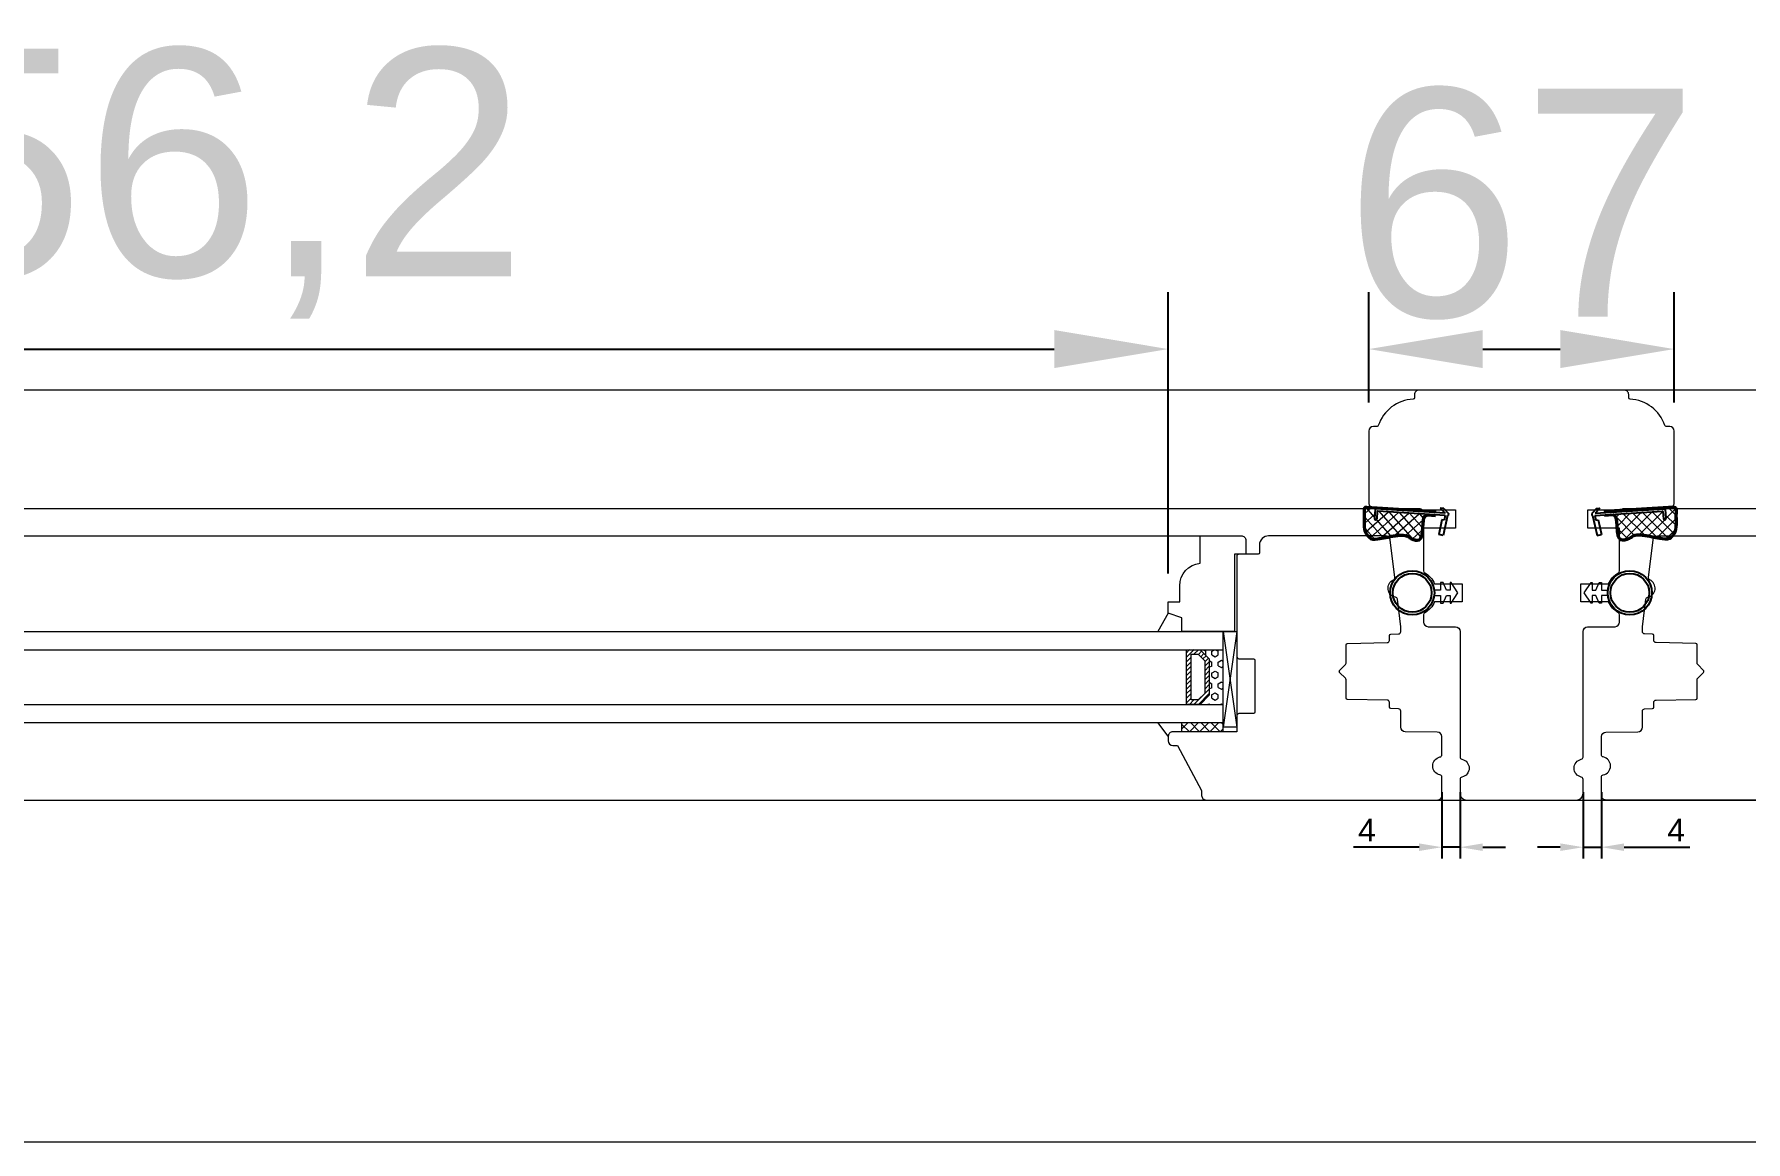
# Model space of a CAD drawing. Header units: millimetres. Extents: x 0 to 182016, y 11 to 3710.
# Drawn here: x 117780.9 to 118156.4, y 864.2 to 1107.3 of the extents above; entities that cross this region are included whole.
import ezdxf

# ---------------------------------------------------------------- set-up
doc = ezdxf.new("R2010")
doc.units = ezdxf.units.MM
for name, color, linetype, lineweight in [('Matmenys', 10, 'Continuous', 20), ('OTHER', 251, 'Continuous', 13), ('Stakta', 7, 'Continuous', 25), ('Testinės profilio linijos', 7, 'Continuous', 5)]:
    doc.layers.add(name, color=color, linetype=linetype, lineweight=lineweight)
doc.styles.get("Standard").update_dxf_attribs({"font": 'arial.ttf'})
doc.dimstyles.new('2', dxfattribs={"dimscale": 2, "dimtxt": 2.5, "dimasz": 2.5, "dimexe": 1.25, "dimexo": 0.625, "dimtad": 1, "dimtxsty": 'Standard', "dimcen": 2.5, "dimadec": 0, "dimazin": 0, "dimtfac": 1, "dimtmove": 0, "dimatfit": 3, "dimfxl": 1, "dimarcsym": 0})
doc.dimstyles.new('Padidinti matmenys', dxfattribs={"dimscale": 10, "dimtxt": 5, "dimasz": 2.5, "dimexe": 1.25, "dimexo": 0.625, "dimtad": 1, "dimdec": 1, "dimtxsty": 'Standard', "dimcen": 2.5, "dimadec": 0, "dimazin": 0, "dimtfac": 1, "dimtdec": 1, "dimtmove": 0, "dimatfit": 3, "dimfxl": 1, "dimarcsym": 0})

# ---------------------------------------------------------------- blocks, each defined once
blk = doc.blocks.new('*D1575')
at = {"layer": 'Defpoints', "color": 0, "transparency": 16777216}
for p in [(118120.72, 942.2), (118124.72, 942.2), (118120.72, 928.84)]:
    blk.add_point(p, dxfattribs=at)
at = {"layer": 'Matmenys', "color": 0, "lineweight": -2, "transparency": 16777216}
for p, q in [((118120.72, 940.95), (118120.72, 926.34)), ((118124.72, 940.95), (118124.72, 926.34)), ((118115.72, 928.84), (118110.72, 928.84)), ((118120.72, 928.84), (118124.72, 928.84)), ((118129.72, 928.84), (118144.12, 928.84))]:
    blk.add_line(p, q, dxfattribs=at)
at = {"layer": 'Matmenys', "color": 0, "transparency": 16777216}
for points in [[(118115.72, 929.67), (118115.72, 928.01), (118120.72, 928.84)], [(118129.72, 929.67), (118129.72, 928.01), (118124.72, 928.84)]]:
    blk.add_solid(points, dxfattribs=at)
at = {"layer": 'Matmenys', "color": 0, "transparency": 16777216, "insert": (118141.14, 932.59), "char_height": 5, "attachment_point": 5}
blk.add_mtext('4', dxfattribs=at)
blk = doc.blocks.new('*D1576')
at = {"layer": 'Defpoints', "color": 0, "transparency": 16777216}
for p in [(118089.72, 942.2), (118093.72, 942.2), (118093.72, 928.84)]:
    blk.add_point(p, dxfattribs=at)
at = {"layer": 'Matmenys', "color": 0, "lineweight": -2, "transparency": 16777216}
for p, q in [((118089.72, 940.95), (118089.72, 926.34)), ((118093.72, 940.95), (118093.72, 926.34)), ((118084.72, 928.84), (118070.32, 928.84)), ((118093.72, 928.84), (118089.72, 928.84)), ((118098.72, 928.84), (118103.72, 928.84))]:
    blk.add_line(p, q, dxfattribs=at)
at = {"layer": 'Matmenys', "color": 0, "transparency": 16777216}
for points in [[(118084.72, 929.67), (118084.72, 928.01), (118089.72, 928.84)], [(118098.72, 929.67), (118098.72, 928.01), (118093.72, 928.84)]]:
    blk.add_solid(points, dxfattribs=at)
at = {"layer": 'Matmenys', "color": 0, "transparency": 16777216, "insert": (118073.3, 932.59), "char_height": 5, "attachment_point": 5}
blk.add_mtext('4', dxfattribs=at)
blk = doc.blocks.new('*D1588')
at = {"color": 0, "lineweight": -2, "transparency": 16777216}
for p, q in [((117573.55, 988.93), (117573.55, 1050.67)), ((118029.72, 988.93), (118029.72, 1050.67)), ((117598.55, 1038.17), (118004.72, 1038.17))]:
    blk.add_line(p, q, dxfattribs=at)
at = {"color": 0, "transparency": 16777216}
for points in [[(117598.55, 1042.34), (117598.55, 1034), (117573.55, 1038.17)], [(118004.72, 1042.34), (118004.72, 1034), (118029.72, 1038.17)]]:
    blk.add_solid(points, dxfattribs=at)
at = {"layer": 'Defpoints', "color": 0, "transparency": 16777216}
for p in [(118029.72, 1038.17), (117573.55, 982.68), (118029.72, 982.68)]:
    blk.add_point(p, dxfattribs=at)
at = {"color": 0, "lineweight": 5, "transparency": 16777216, "insert": (117801.64, 1074.47), "char_height": 50, "attachment_point": 5}
blk.add_mtext('456,2', dxfattribs=at)
blk = doc.blocks.new('*D2046')
at = {"color": 0, "lineweight": -2, "transparency": 16777216}
for p, q in [((118073.72, 1026.42), (118073.72, 1050.67)), ((118140.72, 1026.42), (118140.72, 1050.67)), ((118098.72, 1038.17), (118115.72, 1038.17))]:
    blk.add_line(p, q, dxfattribs=at)
at = {"color": 0, "transparency": 16777216}
for points in [[(118098.72, 1042.34), (118098.72, 1034), (118073.72, 1038.17)], [(118115.72, 1042.34), (118115.72, 1034), (118140.72, 1038.17)]]:
    blk.add_solid(points, dxfattribs=at)
at = {"layer": 'Defpoints', "color": 0, "transparency": 16777216}
for p in [(118140.72, 1038.17), (118073.72, 1020.17), (118140.72, 1020.17)]:
    blk.add_point(p, dxfattribs=at)
at = {"color": 0, "lineweight": 5, "transparency": 16777216, "insert": (118107.22, 1069.95), "char_height": 50, "attachment_point": 5}
blk.add_mtext('67', dxfattribs=at)

msp = doc.modelspace()

# ---------------------------------------------------------------- hatches: boundary and pattern name
at = {"lineweight": 0}
h = msp.add_hatch(dxfattribs=at)
h.set_pattern_fill('JIS_WOOD', color=256, angle=90, style=0)
h.set_pattern_definition([(45, (99290.9515, -11947.2305), (0.5, -0.5), [])])
h.paths.add_polyline_path([(118038.7226233, 970.1778188), (118038.7226233, 962.1778188), (118036.7226233, 960.1778188), (118033.7226233, 960.1778188), (118033.7048899, 972.2144014), (118036.7226233, 972.1778188)])
h.paths.add_polyline_path([(118037.7226233, 962.5920324), (118037.7226233, 969.7636052), (118036.3084098, 971.1778188), (118034.7226233, 971.1778188), (118034.7226233, 961.1778188), (118036.3084098, 961.1778188)], flags=16)
h = msp.add_hatch(dxfattribs=at)
h.set_pattern_fill('HEX', color=256, scale=0.25, angle=90, style=0)
h.set_pattern_definition([(90, (99290.9515, -11947.2305), (1.374815, -4e-16), [0.79375, -1.5875]), (330, (99290.9515, -11947.2305), (-0.6874075, -1.190624716), [0.79375, -1.5875]), (30, (99290.9515, -11946.4367), (0.6874075, -1.190624716), [0.79375, -1.5875])])
h.paths.add_polyline_path([(118041.7226233, 960.1778188), (118036.7226233, 960.1778188), (118038.7226233, 962.1778188), (118038.7226233, 970.1778188), (118036.7226233, 972.1778188), (118041.7226233, 972.1785279)])
at = {"lineweight": 0, "ltscale": 0.5}
h = msp.add_hatch(dxfattribs=at)
h.set_pattern_fill('ANSI37', color=256, scale=0.5, angle=90, style=0)
h.set_pattern_definition([(135, (117634.7225, 954.1785), (-1.122532, -1.122532), []), (225, (117634.7225, 954.1785), (1.122532, -1.122532), [])])
h.paths.add_polyline_path([(118032.7226233, 956.1785279), (118041.7226233, 956.1785279), (118041.7226233, 954.1785279), (118032.7226233, 954.1785279)])
at = {"layer": 'Matmenys'}
h = msp.add_hatch(dxfattribs=at)
h.set_pattern_fill('ANSI37', color=252, scale=0.5, angle=-93.589345612, style=0)
h.set_pattern_definition([(311.4106544, (114508.6971, -271190.8221), (1.190606082, 1.0500540025), []), (41.4106544, (114508.6971, -271190.8221), (-1.0500540025, 1.190606082), [])])
edge = h.paths.add_edge_path()
edge.add_arc((118075.6485074, 1002.4841042), 0.1, 86.410654388, 176.410654388)
edge.add_line((118075.5487036, 1002.4903646), (118075.4516204, 1000.9426789))
edge.add_arc((118075.2021108, 1000.9583301), 0.25, 176.410654388, 356.410654388, ccw=False)
edge.add_line((118074.9526012, 1000.9739814), (118075.0809869, 1003.0206863))
edge.add_arc((118075.1807907, 1003.0144258), 0.1, 86.410654381, 176.410654388, ccw=False)
edge.add_line((118075.1870512, 1003.1142296), (118075.1917961, 1003.1898727))
edge.add_line((118075.1917961, 1003.1898727), (118073.2099952, 1003.314187))
edge.add_spline(control_points=[(118073.2099952, 1003.314187), (118073.1308367, 1003.3023847), (118073.0608451, 1003.2912091), (118072.9770943, 1003.2694152), (118072.95353, 1003.2600294), (118072.9296469, 1003.2473345), (118072.9215873, 1003.2410853), (118072.8970995, 1003.2154965), (118072.8782066, 1003.1862594), (118072.8445033, 1003.0819397), (118072.8313813, 1003.0090074), (118072.8116792, 1002.7560244), (118072.8221775, 1002.5421903), (118072.8415057, 1002.0997118), (118072.845981, 1001.880383), (118072.8470572, 1001.4604921), (118072.8440252, 1001.2574059), (118072.8313148, 1000.6671986), (118072.8181384, 1000.2991485), (118072.8184001, 999.5459671), (118072.8368964, 999.1692172), (118072.9400827, 998.5761128), (118072.9999768, 998.3485418), (118073.1530124, 997.9514406), (118073.2357618, 997.7796529), (118073.4397619, 997.4384852), (118073.5598768, 997.2722825), (118073.8273219, 996.9811228), (118073.9749955, 996.8575428), (118074.2561801, 996.6978241), (118074.3914763, 996.6502701), (118074.6927752, 996.5906651), (118074.8563752, 996.5799618), (118075.440972, 996.5937057), (118075.9048875, 996.6884599), (118076.7973836, 996.8602022), (118077.2244639, 996.9438968), (118078.3028125, 997.1550831), (118078.9608631, 997.2888172), (118079.953965, 997.4137432), (118080.2575661, 997.4442371), (118080.8796098, 997.4685725), (118081.1955138, 997.4610317), (118081.7447221, 997.3761474), (118081.9808055, 997.3148087), (118082.3814569, 997.1423484), (118082.5400894, 997.0474999), (118082.8387482, 996.8632316), (118082.9802054, 996.7733741), (118083.2819883, 996.617291), (118083.447041, 996.5473208), (118083.8121628, 996.4275896), (118084.0131129, 996.3845871), (118084.3525295, 996.3606884), (118084.4945149, 996.3738942), (118084.6897356, 996.4339335), (118084.7550634, 996.4706736), (118084.8817868, 996.5792227), (118084.9409646, 996.6512889), (118085.0980422, 996.9153765), (118085.1795419, 997.1564848), (118085.2961592, 997.7068958), (118085.3326907, 998.0150909), (118085.3859622, 998.6113087), (118085.4051846, 998.8988596), (118085.4485441, 999.4293495), (118085.4706802, 999.677608), (118085.5068946, 1000.0824103), (118085.520981, 1000.2398136), (118085.5491031, 1000.563746), (118085.5641392, 1000.7420632), (118085.6324242, 1001.0449303), (118085.6680592, 1001.1627523), (118085.7636559, 1001.3752311), (118085.8168029, 1001.4691459), (118085.9354436, 1001.6143396), (118085.9910658, 1001.6693577), (118086.114833, 1001.7584497), (118086.1784601, 1001.7913291), (118086.2973241, 1001.8394973), (118086.3544012, 1001.8563785), (118086.4549816, 1001.8823224), (118086.4993772, 1001.89204), (118086.5403735, 1001.901076)], knot_values=[0, 0, 0, 0, 0.2245066002, 0.2245066002, 0.377043448, 0.377043448, 0.5295802957, 0.5295802957, 0.8082977366, 0.8082977366, 1.0870151774, 1.0870151774, 1.6244414062, 1.6244414062, 2.161867635, 2.161867635, 2.6992938638, 2.6992938638, 3.7741463214, 3.7741463214, 5.0334406395, 5.0334406395, 5.8656302806, 5.8656302806, 6.5060139406, 6.5060139406, 7.1463976006, 7.1463976006, 7.7996240151, 7.7996240151, 8.3563201169, 8.3563201169, 8.9130162187, 8.9130162187, 10.239934143, 10.239934143, 11.5668520673, 11.5668520673, 13.5970761059, 13.5970761059, 14.4582175179, 14.4582175179, 15.3193589298, 15.3193589298, 15.9856015553, 15.9856015553, 16.5061017172, 16.5061017172, 17.0266018791, 17.0266018791, 17.547102041, 17.547102041, 18.1672448488, 18.1672448488, 18.7176261004, 18.7176261004, 19.1465766047, 19.1465766047, 19.5755271091, 19.5755271091, 20.3898249977, 20.3898249977, 21.2041228863, 21.2041228863, 21.9655448497, 21.9655448497, 22.7269668131, 22.7269668131, 23.2229068178, 23.2229068178, 23.7188468224, 23.7188468224, 24.0184411081, 24.0184411081, 24.2549295987, 24.2549295987, 24.4119994701, 24.4119994701, 24.5501072405, 24.5501072405, 24.6882150108, 24.6882150108, 24.8099116426, 24.8099116426, 24.8099116426, 24.8099116426], degree=3, periodic=0)
edge.add_line((118086.5403735, 1001.901076), (118075.6547679, 1002.583908))
h = msp.add_hatch(dxfattribs=at)
h.set_pattern_fill('ANSI37', color=252, scale=0.5, angle=-180, style=0)
h.set_pattern_definition([(225, (-41506.1624, -1098479.5134), (1.1225320151, -1.1225320151), []), (315, (-41506.1624, -1098479.5134), (1.1225320151, 1.1225320151), [])])
edge = h.paths.add_edge_path()
edge.add_arc((118138.1341763, 1002.4841042), 0.1, 363.589345612, 453.589345612, ccw=False)
edge.add_line((118138.2339801, 1002.4903646), (118138.3310633, 1000.9426789))
edge.add_arc((118138.5805729, 1000.9583301), 0.25, 183.589345612, 363.589345612)
edge.add_line((118138.8300825, 1000.9739814), (118138.7016969, 1003.0206863))
edge.add_arc((118138.601893, 1003.0144258), 0.1, 363.589345612, 453.589345619)
edge.add_line((118138.5956325, 1003.1142296), (118138.5908876, 1003.1898727))
edge.add_line((118138.5908876, 1003.1898727), (118140.5726885, 1003.314187))
edge.add_spline(control_points=[(118140.5726885, 1003.314187), (118140.651847, 1003.3023847), (118140.7218386, 1003.2912091), (118140.8055894, 1003.2694152), (118140.8291537, 1003.2600294), (118140.8530368, 1003.2473345), (118140.8610964, 1003.2410853), (118140.8855842, 1003.2154965), (118140.9044771, 1003.1862594), (118140.9381804, 1003.0819397), (118140.9513024, 1003.0090074), (118140.9710045, 1002.7560244), (118140.9605062, 1002.5421903), (118140.941178, 1002.0997118), (118140.9367027, 1001.880383), (118140.9356265, 1001.4604921), (118140.9386585, 1001.2574059), (118140.9513689, 1000.6671986), (118140.9645454, 1000.2991485), (118140.9642837, 999.5459671), (118140.9457873, 999.1692172), (118140.842601, 998.5761128), (118140.782707, 998.3485418), (118140.6296713, 997.9514406), (118140.5469219, 997.7796529), (118140.3429218, 997.4384852), (118140.222807, 997.2722825), (118139.9553619, 996.9811228), (118139.8076882, 996.8575428), (118139.5265036, 996.6978241), (118139.3912074, 996.6502701), (118139.0899086, 996.5906651), (118138.9263086, 996.5799618), (118138.3417118, 996.5937057), (118137.8777962, 996.6884599), (118136.9853001, 996.8602022), (118136.5582198, 996.9438968), (118135.4798712, 997.1550831), (118134.8218206, 997.2888172), (118133.8287187, 997.4137432), (118133.5251176, 997.4442371), (118132.903074, 997.4685725), (118132.5871699, 997.4610317), (118132.0379617, 997.3761474), (118131.8018783, 997.3148087), (118131.4012268, 997.1423484), (118131.2425943, 997.0474999), (118130.9439355, 996.8632316), (118130.8024783, 996.7733741), (118130.5006954, 996.617291), (118130.3356427, 996.5473208), (118129.970521, 996.4275896), (118129.7695709, 996.3845871), (118129.4301543, 996.3606884), (118129.2881688, 996.3738942), (118129.0929481, 996.4339335), (118129.0276203, 996.4706736), (118128.9008969, 996.5792227), (118128.8417191, 996.6512889), (118128.6846415, 996.9153765), (118128.6031419, 997.1564848), (118128.4865246, 997.7068958), (118128.4499931, 998.0150909), (118128.3967216, 998.6113087), (118128.3774991, 998.8988596), (118128.3341397, 999.4293495), (118128.3120035, 999.677608), (118128.2757892, 1000.0824103), (118128.2617027, 1000.2398136), (118128.2335806, 1000.563746), (118128.2185446, 1000.7420632), (118128.1502596, 1001.0449303), (118128.1146245, 1001.1627523), (118128.0190278, 1001.3752311), (118127.9658809, 1001.4691459), (118127.8472401, 1001.6143396), (118127.7916179, 1001.6693577), (118127.6678507, 1001.7584497), (118127.6042236, 1001.7913291), (118127.4853596, 1001.8394973), (118127.4282825, 1001.8563785), (118127.3277022, 1001.8823224), (118127.2833066, 1001.89204), (118127.2423103, 1001.901076)], knot_values=[0, 0, 0, 0, 0.2245066002, 0.2245066002, 0.377043448, 0.377043448, 0.5295802957, 0.5295802957, 0.8082977366, 0.8082977366, 1.0870151774, 1.0870151774, 1.6244414062, 1.6244414062, 2.161867635, 2.161867635, 2.6992938638, 2.6992938638, 3.7741463214, 3.7741463214, 5.0334406395, 5.0334406395, 5.8656302806, 5.8656302806, 6.5060139406, 6.5060139406, 7.1463976006, 7.1463976006, 7.7996240151, 7.7996240151, 8.3563201169, 8.3563201169, 8.9130162187, 8.9130162187, 10.239934143, 10.239934143, 11.5668520673, 11.5668520673, 13.5970761059, 13.5970761059, 14.4582175179, 14.4582175179, 15.3193589298, 15.3193589298, 15.9856015553, 15.9856015553, 16.5061017172, 16.5061017172, 17.0266018791, 17.0266018791, 17.547102041, 17.547102041, 18.1672448488, 18.1672448488, 18.7176261004, 18.7176261004, 19.1465766047, 19.1465766047, 19.5755271091, 19.5755271091, 20.3898249977, 20.3898249977, 21.2041228863, 21.2041228863, 21.9655448497, 21.9655448497, 22.7269668131, 22.7269668131, 23.2229068178, 23.2229068178, 23.7188468224, 23.7188468224, 24.0184411081, 24.0184411081, 24.2549295987, 24.2549295987, 24.4119994701, 24.4119994701, 24.5501072405, 24.5501072405, 24.6882150108, 24.6882150108, 24.8099116426, 24.8099116426, 24.8099116426, 24.8099116426], degree=3, periodic=0)
edge.add_line((118127.2423103, 1001.901076), (118138.1279158, 1002.583908))

# ---------------------------------------------------------------- linework, layer by layer
at = {"color": 1}
for p, q in [((118073.165755, 1003.6109071), (118088.4905704, 1002.6496124)), ((118073.2099952, 1003.314187), (118088.44494, 1002.3585297)), ((118140.6169287, 1003.6109071), (118125.2921133, 1002.6496124)), ((118140.5726885, 1003.314187), (118125.3377437, 1002.3585297)), ((118086.6049463, 1001.6081078), (118088.3653976, 1001.4976782)), ((118127.1777375, 1001.6081078), (118125.4172862, 1001.4976782))]:
    msp.add_line(p, q, dxfattribs=at)
for p, q in [((118075.0809869, 1003.0206863), (118074.9526012, 1000.9739814)), ((118075.1870512, 1003.1142296), (118075.1917961, 1003.1898727)), ((118090.4453151, 1002.1571096), (118075.1870512, 1003.1142296)), ((118075.5487036, 1002.4903646), (118075.4516204, 1000.9426789)), ((118090.488533, 1001.6534159), (118075.6547679, 1002.583908)), ((118090.1422425, 1003.1779542), (118089.3946019, 1003.2248522)), ((118089.3946019, 1003.2248522), (118090.4453151, 1002.1571096)), ((118090.1422425, 1003.1779542), (118091.1725838, 1002.1114895)), ((118123.6404412, 1003.1779542), (118122.6100999, 1002.1114895)), ((118123.2941507, 1001.6534159), (118138.1279158, 1002.583908)), ((118124.3880819, 1003.2248522), (118123.3373686, 1002.1571096)), ((118123.3373686, 1002.1571096), (118138.5956325, 1003.1142296)), ((118123.6404412, 1003.1779542), (118124.3880819, 1003.2248522)), ((118138.2339801, 1002.4903646), (118138.3310633, 1000.9426789)), ((118138.5956325, 1003.1142296), (118138.5908876, 1003.1898727)), ((118138.7016969, 1003.0206863), (118138.8300825, 1000.9739814)), ((118089.7636622, 1000.7152801), (118089.035197, 997.4952736)), ((118090.2513382, 1000.6049527), (118089.7636622, 1000.7152801)), ((118090.9939954, 1001.6217092), (118090.0105489, 997.2746188)), ((118090.488533, 1001.6534159), (118090.2513382, 1000.6049527)), ((118091.1412814, 1001.6124703), (118090.9939954, 1001.6217092)), ((118091.1725838, 1002.1114895), (118091.1412814, 1001.6124703)), ((118122.6100999, 1002.1114895), (118122.6414024, 1001.6124703)), ((118122.6414024, 1001.6124703), (118122.7886883, 1001.6217092)), ((118122.7886883, 1001.6217092), (118123.7721348, 997.2746188)), ((118123.2941507, 1001.6534159), (118123.5313456, 1000.6049527)), ((118123.5313456, 1000.6049527), (118124.0190215, 1000.7152801)), ((118124.0190215, 1000.7152801), (118124.7474868, 997.4952736)), ((118090.0105489, 997.2746188), (118089.035197, 997.4952736)), ((118123.7721348, 997.2746188), (118124.7474868, 997.4952736))]:
    msp.add_line(p, q)
at = {"lineweight": 9}
for p, q in [((117566.5503932, 997.1785279), (118036.7226233, 997.1785279)), ((117561.5504783, 976.1785279), (118041.7225382, 976.1785279)), ((117561.5504783, 972.1785279), (118041.7225382, 972.1785279)), ((117561.5504783, 960.1785279), (118041.7225382, 960.1785279)), ((117561.5504783, 956.1785279), (118041.7225382, 956.1785279))]:
    msp.add_line(p, q, dxfattribs=at)
at = {"lineweight": 0}
for p, q in [((118029.7226233, 980.1785279), (118027.4359582, 976.1785279)), ((118041.7226233, 976.1778188), (118044.7226233, 955.1778188)), ((118044.7226233, 976.1778188), (118041.7226233, 955.1778188)), ((118029.7226233, 953.1785279), (118027.4359582, 956.1785279)), ((118032.7226233, 954.1785279), (118032.7226233, 956.1785279)), ((118041.7226233, 954.1785279), (118041.7226233, 957.1785279))]:
    msp.add_line(p, q, dxfattribs=at)
at = {"lineweight": 5}
msp.add_line((117419.5503929, 864.1785279), (121239.5837744, 864.1785279), dxfattribs=at)
at = {"lineweight": 0}
msp.add_lwpolyline([(118036.7226233, 991.1785279), (118036.7226233, 997.1785279), (118045.7226233, 997.1785279, -0.4142135624), (118046.7226233, 996.1785279), (118046.7226233, 993.1785279), (118044.2226233, 993.1785279), (118044.2226233, 976.1785279), (118032.7226233, 976.1785279), (118032.7226233, 979.1785279), (118029.7226233, 980.1785279), (118029.7226233, 982.6785279), (118032.2226233, 982.6785279), (118032.2226233, 986.2035907, -0.3851703882), (118036.7226233, 991.1785279)], format="xyb", dxfattribs=at)
for points in [[(118044.7226233, 976.1778188), (118044.7226233, 955.1778188), (118041.7226233, 955.1778188), (118041.7226233, 976.1778188)], [(118038.7226233, 970.1778188), (118038.7226233, 962.1778188), (118036.7226233, 960.1778188), (118033.7226233, 960.1778188), (118033.7226233, 972.1778188), (118036.7226233, 972.1778188)], [(118037.7226233, 969.7636052), (118037.7226233, 962.5920324), (118036.3084098, 961.1778188), (118034.7226233, 961.1778188), (118034.7226233, 971.1778188), (118036.3084098, 971.1778188)]]:
    msp.add_lwpolyline(points, close=True, dxfattribs=at)
at = {"color": 18, "linetype": 'ByBlock', "true_color": 0x000000}
for centre, radius in [((118083.2401222, 984.6686974), 4.85), ((118083.2401222, 984.6686974), 4.25), ((118130.9722387, 984.6686974), 4.85), ((118130.9722387, 984.6686974), 4.25)]:
    msp.add_circle(centre, radius, dxfattribs=at)
for centre, radius, start, end in [((118075.1807907, 1003.0144258), 0.1, 86.410654388, 176.410654391), ((118075.6485074, 1002.4841042), 0.1, 86.410654388, 176.410654391), ((118138.1341763, 1002.4841042), 0.1, 3.589345609, 93.589345613), ((118138.601893, 1003.0144258), 0.1, 3.589345609, 93.589345613), ((118075.2021108, 1000.9583301), 0.25, 176.410654391, 356.410654391), ((118138.5805729, 1000.9583301), 0.25, 183.589345609, 3.589345609)]:
    msp.add_arc(centre, radius, start, end)
at = {"color": 1}
for points in [[(118073.165755, 1003.6109071), (118072.8042546, 1003.5204103), (118072.5347138, 1002.2465518), (118073.0231031, 997.5541789), (118074.0663009, 996.4641726), (118076.2297727, 996.4455562), (118077.9278125, 996.7759301), (118080.0932534, 997.1228464), (118082.1299751, 996.9234177), (118082.9582198, 996.4472487), (118084.81276, 996.1669853), (118085.7052059, 998.8791639), (118085.8323734, 1000.3580395), (118085.9503448, 1001.0453074), (118086.2525505, 1001.4871927), (118086.6049463, 1001.6081078)], [(118140.6169287, 1003.6109071), (118140.9784291, 1003.5204103), (118141.24797, 1002.2465518), (118140.7595806, 997.5541789), (118139.7163829, 996.4641726), (118137.552911, 996.4455562), (118135.8548712, 996.7759301), (118133.6894303, 997.1228464), (118131.6527086, 996.9234177), (118130.8244639, 996.4472487), (118128.9699237, 996.1669853), (118128.0774778, 998.8791639), (118127.9503103, 1000.3580395), (118127.8323389, 1001.0453074), (118127.5301333, 1001.4871927), (118127.1777375, 1001.6081078)]]:
    msp.add_spline(points, degree=3, dxfattribs=at)
for points in [[(118073.2099952, 1003.314187), (118073.1308367, 1003.3023847), (118073.0608451, 1003.2912091), (118072.9770943, 1003.2694152), (118072.95353, 1003.2600294), (118072.9296469, 1003.2473345), (118072.9215873, 1003.2410853), (118072.8970995, 1003.2154965), (118072.8782066, 1003.1862594), (118072.8445033, 1003.0819397), (118072.8313813, 1003.0090074), (118072.8116792, 1002.7560244), (118072.8221775, 1002.5421903), (118072.8415057, 1002.0997118), (118072.845981, 1001.880383), (118072.8470572, 1001.4604921), (118072.8440252, 1001.2574059), (118072.8313148, 1000.6671986), (118072.8181384, 1000.2991485), (118072.8184001, 999.5459671), (118072.8368964, 999.1692172), (118072.9400827, 998.5761128), (118072.9999768, 998.3485418), (118073.1530124, 997.9514406), (118073.2357618, 997.7796529), (118073.4397619, 997.4384852), (118073.5598768, 997.2722825), (118073.8273219, 996.9811228), (118073.9749955, 996.8575428), (118074.2561801, 996.6978241), (118074.3914763, 996.6502701), (118074.6927752, 996.5906651), (118074.8563752, 996.5799618), (118075.440972, 996.5937057), (118075.9048875, 996.6884599), (118076.7973836, 996.8602022), (118077.2244639, 996.9438968), (118078.3028125, 997.1550831), (118078.9608631, 997.2888172), (118079.953965, 997.4137432), (118080.2575661, 997.4442371), (118080.8796098, 997.4685725), (118081.1955138, 997.4610317), (118081.7447221, 997.3761474), (118081.9808055, 997.3148087), (118082.3814569, 997.1423484), (118082.5400894, 997.0474999), (118082.8387482, 996.8632316), (118082.9802054, 996.7733741), (118083.2819883, 996.617291), (118083.447041, 996.5473208), (118083.8121628, 996.4275896), (118084.0131129, 996.3845871), (118084.3525295, 996.3606884), (118084.4945149, 996.3738942), (118084.6897356, 996.4339335), (118084.7550634, 996.4706736), (118084.8817868, 996.5792227), (118084.9409646, 996.6512889), (118085.0980422, 996.9153765), (118085.1795419, 997.1564848), (118085.2961592, 997.7068958), (118085.3326907, 998.0150909), (118085.3859622, 998.6113087), (118085.4051846, 998.8988596), (118085.4485441, 999.4293495), (118085.4706802, 999.677608), (118085.5068946, 1000.0824103), (118085.520981, 1000.2398136), (118085.5491031, 1000.563746), (118085.5641392, 1000.7420632), (118085.6324242, 1001.0449303), (118085.6680592, 1001.1627523), (118085.7636559, 1001.3752311), (118085.8168029, 1001.4691459), (118085.9354436, 1001.6143396), (118085.9910658, 1001.6693577), (118086.114833, 1001.7584497), (118086.1784601, 1001.7913291), (118086.2973241, 1001.8394973), (118086.3544012, 1001.8563785), (118086.4549816, 1001.8823224), (118086.4993772, 1001.89204), (118086.5403735, 1001.901076)], [(118140.5726885, 1003.314187), (118140.651847, 1003.3023847), (118140.7218386, 1003.2912091), (118140.8055894, 1003.2694152), (118140.8291537, 1003.2600294), (118140.8530368, 1003.2473345), (118140.8610964, 1003.2410853), (118140.8855842, 1003.2154965), (118140.9044771, 1003.1862594), (118140.9381804, 1003.0819397), (118140.9513024, 1003.0090074), (118140.9710045, 1002.7560244), (118140.9605062, 1002.5421903), (118140.941178, 1002.0997118), (118140.9367027, 1001.880383), (118140.9356265, 1001.4604921), (118140.9386585, 1001.2574059), (118140.9513689, 1000.6671986), (118140.9645454, 1000.2991485), (118140.9642837, 999.5459671), (118140.9457873, 999.1692172), (118140.842601, 998.5761128), (118140.782707, 998.3485418), (118140.6296713, 997.9514406), (118140.5469219, 997.7796529), (118140.3429218, 997.4384852), (118140.222807, 997.2722825), (118139.9553619, 996.9811228), (118139.8076882, 996.8575428), (118139.5265036, 996.6978241), (118139.3912074, 996.6502701), (118139.0899086, 996.5906651), (118138.9263086, 996.5799618), (118138.3417118, 996.5937057), (118137.8777962, 996.6884599), (118136.9853001, 996.8602022), (118136.5582198, 996.9438968), (118135.4798712, 997.1550831), (118134.8218206, 997.2888172), (118133.8287187, 997.4137432), (118133.5251176, 997.4442371), (118132.903074, 997.4685725), (118132.5871699, 997.4610317), (118132.0379617, 997.3761474), (118131.8018783, 997.3148087), (118131.4012268, 997.1423484), (118131.2425943, 997.0474999), (118130.9439355, 996.8632316), (118130.8024783, 996.7733741), (118130.5006954, 996.617291), (118130.3356427, 996.5473208), (118129.970521, 996.4275896), (118129.7695709, 996.3845871), (118129.4301543, 996.3606884), (118129.2881688, 996.3738942), (118129.0929481, 996.4339335), (118129.0276203, 996.4706736), (118128.9008969, 996.5792227), (118128.8417191, 996.6512889), (118128.6846415, 996.9153765), (118128.6031419, 997.1564848), (118128.4865246, 997.7068958), (118128.4499931, 998.0150909), (118128.3967216, 998.6113087), (118128.3774991, 998.8988596), (118128.3341397, 999.4293495), (118128.3120035, 999.677608), (118128.2757892, 1000.0824103), (118128.2617027, 1000.2398136), (118128.2335806, 1000.563746), (118128.2185446, 1000.7420632), (118128.1502596, 1001.0449303), (118128.1146245, 1001.1627523), (118128.0190278, 1001.3752311), (118127.9658809, 1001.4691459), (118127.8472401, 1001.6143396), (118127.7916179, 1001.6693577), (118127.6678507, 1001.7584497), (118127.6042236, 1001.7913291), (118127.4853596, 1001.8394973), (118127.4282825, 1001.8563785), (118127.3277022, 1001.8823224), (118127.2833066, 1001.89204), (118127.2423103, 1001.901076)]]:
    msp.add_open_spline(points, degree=3, knots=[0, 0, 0, 0, 0.2245066002, 0.2245066002, 0.377043448, 0.377043448, 0.5295802957, 0.5295802957, 0.8082977366, 0.8082977366, 1.0870151774, 1.0870151774, 1.6244414062, 1.6244414062, 2.161867635, 2.161867635, 2.6992938638, 2.6992938638, 3.7741463214, 3.7741463214, 5.0334406395, 5.0334406395, 5.8656302806, 5.8656302806, 6.5060139406, 6.5060139406, 7.1463976006, 7.1463976006, 7.7996240151, 7.7996240151, 8.3563201169, 8.3563201169, 8.9130162187, 8.9130162187, 10.239934143, 10.239934143, 11.5668520673, 11.5668520673, 13.5970761059, 13.5970761059, 14.4582175179, 14.4582175179, 15.3193589298, 15.3193589298, 15.9856015553, 15.9856015553, 16.5061017172, 16.5061017172, 17.0266018791, 17.0266018791, 17.547102041, 17.547102041, 18.1672448488, 18.1672448488, 18.7176261004, 18.7176261004, 19.1465766047, 19.1465766047, 19.5755271091, 19.5755271091, 20.3898249977, 20.3898249977, 21.2041228863, 21.2041228863, 21.9655448497, 21.9655448497, 22.7269668131, 22.7269668131, 23.2229068178, 23.2229068178, 23.7188468224, 23.7188468224, 24.0184411081, 24.0184411081, 24.2549295987, 24.2549295987, 24.4119994701, 24.4119994701, 24.5501072405, 24.5501072405, 24.6882150108, 24.6882150108, 24.8099116426, 24.8099116426, 24.8099116426, 24.8099116426], dxfattribs=at)
at = {"layer": 'OTHER'}
for points in [[(118088.0433321, 984.0586712), (118089.4592409, 984.0586712), (118089.4592409, 982.4133898), (118089.9849231, 982.4133898), (118090.728264, 984.0586712), (118091.5208837, 984.0586712), (118091.5208837, 982.4133898), (118091.7397745, 982.4133898), (118093.2426557, 984.6686974), (118091.7397745, 986.9240049), (118091.5208837, 986.9240049), (118091.5208837, 985.2787235), (118090.728264, 985.2787235), (118089.9849231, 986.9240049), (118089.4592409, 986.9240049), (118089.4592409, 985.2787235), (118088.0433321, 985.2787235)], [(118126.1690289, 984.0586712), (118124.7531201, 984.0586712), (118124.7531201, 982.4133898), (118124.2274379, 982.4133898), (118123.4840969, 984.0586712), (118122.6914773, 984.0586712), (118122.6914773, 982.4133898), (118122.4725865, 982.4133898), (118120.9697053, 984.6686974), (118122.4725865, 986.9240049), (118122.6914773, 986.9240049), (118122.6914773, 985.2787235), (118123.4840969, 985.2787235), (118124.2274379, 986.9240049), (118124.7531201, 986.9240049), (118124.7531201, 985.2787235), (118126.1690289, 985.2787235)]]:
    msp.add_lwpolyline(points, dxfattribs=at)
at = {"layer": 'Stakta', "color": 18, "lineweight": 5, "true_color": 0x000000}
for points in [[(118119.2226233, 939.1785279, 0.4142135624), (118120.7226233, 940.6785279), (118120.7226233, 943.7290381, 0.3563939587), (118120.3226233, 944.2189361, -0.8164965809), (118120.3226233, 948.1381196, 0.3563939587), (118120.7226233, 948.6280176), (118120.7226233, 976.1872166, -0.4116598905), (118121.7138968, 977.1871786), (118127.7313499, 977.2396921, 0.4116598905), (118128.7226233, 978.239654), (118128.7226233, 979.8730553, 0.2720281141), (118128.4660098, 980.3098195, -0.164173551), (118126.3172986, 982.6774623), (118120.2226233, 982.6774623), (118120.2226233, 986.6774623), (118126.3172986, 986.6774623, -0.164173551), (118128.4660098, 989.0451051, 0.2720281141), (118128.7226233, 989.4818694), (118128.7226233, 998.8785279), (118121.7226233, 998.8785279), (118121.7226233, 1002.8785279), (118129.0000662, 1002.8785279, -0.2023892741), (118129.7138968, 1003.1871786), (118139.7313499, 1003.2745996, 0.4116598905), (118140.7226233, 1004.2745615), (118140.7226233, 1020.1697629, 0.4116598905), (118139.7313499, 1021.1697248), (118138.9392918, 1021.176637, -0.3199404334), (118138.6574687, 1021.3812669, 0.3090857966), (118131.008158, 1027.1695501, -0.4001549105), (118130.7226233, 1027.4692012), (118130.7226233, 1028.1785279, 0.4142135624), (118129.7226233, 1029.1785279), (118084.7226233, 1029.1785279, 0.4142135624), (118083.7226233, 1028.1785279), (118083.7226233, 1027.4692012, -0.4001549105), (118083.4370887, 1027.1695501, 0.3090857966), (118075.787778, 1021.3812669, -0.3199404334), (118075.5059549, 1021.176637), (118074.7138968, 1021.1697248, 0.4116598905), (118073.7226233, 1020.1697629), (118073.7226233, 1004.2745615, 0.4116598905), (118074.7138968, 1003.2745996), (118084.7313499, 1003.1871786, -0.2023892741), (118085.4451805, 1002.8785279), (118092.7226233, 1002.8785279), (118092.7226233, 998.8785279), (118085.7226233, 998.8785279), (118085.7226233, 989.4818694, 0.2720281142), (118085.9792369, 989.0451051, -0.164173551), (118088.1279481, 986.6774623), (118094.2226233, 986.6774623), (118094.2226233, 982.6774623), (118088.1279481, 982.6774623, -0.164173551), (118085.9792369, 980.3098195, 0.2720281141), (118085.7226233, 979.8730553), (118085.7226233, 978.239654, 0.4116598905), (118086.7138968, 977.2396921), (118092.7313499, 977.1871786, -0.4116598905), (118093.7226233, 976.1872166), (118093.7226233, 948.6280176, 0.3563939587), (118094.1226233, 948.1381196, -0.816496581), (118094.1226233, 944.2189361, 0.3563939587), (118093.7226233, 943.7290381), (118093.7226233, 940.6785279, 0.4142135624), (118095.2226233, 939.1785279)], [(118089.3226233, 944.7189361, -0.8164965809), (118089.3226233, 948.6381196, 0.3563939587), (118089.7226233, 949.1280176), (118089.7226233, 953.1086748, 0.4116598905), (118088.7313499, 954.1086368), (118081.7138968, 954.1698771, -0.4116598905), (118080.7226233, 955.1698391), (118080.7226233, 958.7083645, 0.4040361542), (118080.2400731, 959.208077), (118078.5121535, 959.2684172, -0.4040262258), (118078.2226233, 959.5682345), (118078.2226233, 960.6213561, 0.4091108014), (118077.7313495, 961.12128), (118069.0173876, 961.2733827, -0.4091108014), (118068.7226233, 961.573337), (118068.7226233, 965.597157, 0.1989123674), (118068.5761767, 965.9507104), (118067.3104913, 967.2163958, -0.4142135624), (118067.3104913, 967.6406599), (118068.5761767, 968.9063453, 0.1989123674), (118068.7226233, 969.2598987), (118068.7226233, 973.2837187, -0.4091108014), (118069.0173876, 973.583673), (118077.7313495, 973.7357758, 0.4091108014), (118078.2226233, 974.2356996), (118078.2226233, 975.2888212, -0.4040262258), (118078.5121535, 975.5886385), (118080.2400731, 975.6489787, 0.4040262258), (118080.7226233, 976.1486742), (118080.7226233, 977.1173652, 0.0305527633), (118080.7151695, 977.2392346), (118079.9734805, 983.2798064, 0.3282648586), (118079.5666707, 983.710803, -0.7358200833), (118079.1012647, 987.5012304, 0.3282648586), (118079.391723, 988.0178407), (118078.374753, 996.3003972, 0.3788661087), (118077.3822068, 997.1785279), (118051.7226233, 997.1785279, 0.4142135624), (118049.7226233, 995.1785279), (118049.7226233, 993.4759212, -0.4116598905), (118049.4252413, 993.1759326), (118045.2182601, 993.1392189, 0.4116598905), (118044.7226233, 992.6392379), (118044.7226233, 970.7090909, 0.4116598905), (118045.2182601, 970.20911), (118048.4252413, 970.1811231, -0.4116598905), (118048.7226233, 969.8811345), (118048.7226233, 958.4759212, -0.4116598905), (118048.4252413, 958.1759326), (118045.2182601, 958.1479457, 0.4116598905), (118044.7226233, 957.6479648), (118044.7226233, 954.1785279), (118030.7226233, 954.1785279, 0.4142135624), (118029.7226233, 953.1785279), (118029.7226233, 952.1872928, 0.4116598905), (118030.7138968, 951.1873309), (118031.7226233, 951.1785279), (118036.9811914, 941.2885996, -0.1227845609), (118037.0397176, 941.0538638), (118037.0397176, 940.1785279, 0.4142135624), (118038.0397176, 939.1785279), (118088.7226233, 939.1785279, 0.4142135624), (118089.7226233, 940.1785279), (118089.7226233, 944.2290381, 0.3563939587)]]:
    msp.add_lwpolyline(points, format="xyb", close=True, dxfattribs=at)
msp.add_lwpolyline([(118176.405529, 939.1785279), (118125.7226234, 939.1785279, -0.4142135624), (118124.7226234, 940.1785279), (118124.7226234, 944.2290381, -0.3563939587), (118125.1226234, 944.7189361, 0.8164965809), (118125.1226234, 948.6381196, -0.3563939587), (118124.7226234, 949.1280176), (118124.7226234, 953.1086748, -0.4116598905), (118125.7138968, 954.1086368), (118132.7313499, 954.1698771, 0.4116598905), (118133.7226234, 955.1698391), (118133.7226234, 958.7083645, -0.4040361542), (118134.2051736, 959.208077), (118135.9330932, 959.2684172, 0.4040262258), (118136.2226234, 959.5682345), (118136.2226234, 960.6213561, -0.4091108014), (118136.7138972, 961.12128), (118145.4278591, 961.2733827, 0.4091108014), (118145.7226234, 961.573337), (118145.7226234, 965.597157, -0.1989123674), (118145.86907, 965.9507104), (118147.1347554, 967.2163958, 0.4142135624), (118147.1347554, 967.6406599), (118145.86907, 968.9063453, -0.1989123674), (118145.7226234, 969.2598987), (118145.7226234, 973.2837187, 0.4091108014), (118145.4278591, 973.583673), (118136.7138972, 973.7357758, -0.4091108014), (118136.2226234, 974.2356996), (118136.2226234, 975.2888212, 0.4040262258), (118135.9330932, 975.5886385), (118134.2051736, 975.6489787, -0.4040262258), (118133.7226234, 976.1486742), (118133.7226234, 977.1173652, -0.0305527633), (118133.7300772, 977.2392346), (118134.4717662, 983.2798064, -0.3282648586), (118134.878576, 983.710803, 0.7358200833), (118135.343982, 987.5012304, -0.3282648586), (118135.0535236, 988.0178407), (118136.0704937, 996.3003972, -0.3788661087), (118137.0630398, 997.1785279), (118162.7226234, 997.1785279, -0.4142135624)], format="xyb", dxfattribs=at)
at = {"layer": 'Testinės profilio linijos', "lineweight": 5}
for p, q in [((121140.583743, 1029.1785279), (117518.0503932, 1029.1785279)), ((117518.4188558, 1003.1785279), (118084.8541607, 1003.1785278)), ((118129.5910859, 1003.1785278), (118696.0263909, 1003.1785278)), ((117565.2332787, 939.1785279), (121093.9008467, 939.1785279))]:
    msp.add_line(p, q, dxfattribs=at)

# ---------------------------------------------------------------- dimensions: what is measured, and where the dimension line sits
at = {"color": 1, "lineweight": 5}
dim = msp.add_linear_dim(base=(118029.7226233, 1038.171305), p1=(117573.5503932, 982.6785279), p2=(118029.7226233, 982.6785279), dimstyle='Padidinti matmenys', dxfattribs=at)
dim.commit()
dim.dimension.update_dxf_attribs({"geometry": '*D1588', "text_midpoint": (117801.6365083, 1074.469054)})
dim = msp.add_linear_dim(base=(118140.7226233, 1038.171305), p1=(118073.7226233, 1020.1697629), p2=(118140.7226233, 1020.1697629), dimstyle='Padidinti matmenys', dxfattribs=at)
dim.commit()
dim.dimension.update_dxf_attribs({"geometry": '*D2046', "text_midpoint": (118107.2226233, 1038.171305), "dimtype": 160})
at = {"layer": 'Matmenys'}
dim = msp.add_linear_dim(base=(118093.7226233, 928.8392042), p1=(118089.7226233, 942.203783), p2=(118093.7226233, 942.203783), angle=180, dimstyle='2', override={"dimdec": 6}, dxfattribs=at)
dim.commit()
dim.dimension.update_dxf_attribs({"geometry": '*D1576', "text_midpoint": (118073.3017502, 928.8392042), "dimtype": 160})
dim = msp.add_linear_dim(base=(118120.7226233, 928.8392042), p1=(118124.7226234, 942.203783), p2=(118120.7226233, 942.203783), dimstyle='2', override={"dimdec": 6}, dxfattribs=at)
dim.commit()
dim.dimension.update_dxf_attribs({"geometry": '*D1575', "text_midpoint": (118141.1434965, 928.8392042), "dimtype": 160})

doc.saveas('drawing.dxf')
